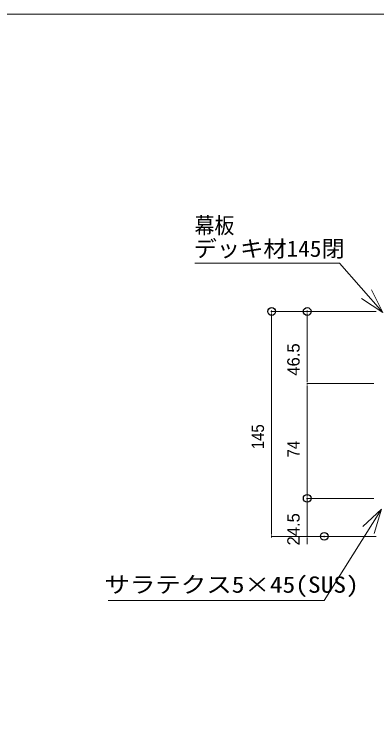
# Model space of a CAD drawing. Units: millimetres, scale not verified. Extents: x -450 to 450, y -136 to 136.
# Drawn here: x -255.1 to -208.3, y 45.5 to 136.5 of the extents above; entities that cross this region are included whole.
import ezdxf
from ezdxf.enums import TextEntityAlignment as Align

# ---------------------------------------------------------------- set-up
doc = ezdxf.new("R2010")
doc.units = ezdxf.units.MM
doc.header["$LTSCALE"] = 2
doc.header["$PDMODE"] = 32
doc.header["$PDSIZE"] = 1
for name, color, linetype, lineweight in [('0-0_一般', 4, 'Continuous', 9), ('0-4_文字', 4, 'Continuous', 9), ('0-9_寸法', 7, 'Continuous', 9), ('0-A_0', 2, 'Continuous', 9)]:
    doc.layers.add(name, color=color, linetype=linetype, lineweight=lineweight)
doc.layers.add('0-B_Defpoints', color=7, linetype='Continuous')
doc.styles.add('Osaka', font='')
doc.styles.add('ＭＳ ゴシック', font='')
doc.styles.get('Osaka').set_extended_font_data('Osaka')
doc.styles.get('ＭＳ ゴシック').set_extended_font_data('MS Gothic')

# ---------------------------------------------------------------- blocks, each defined once
blk = doc.blocks.new('_DOT')
at = {"layer": '0-A_0', "color": 7}
for p, q in [((-1, 0), (-2, 0)), ((-0.5, 0), (0.5, 0))]:
    blk.add_line(p, q, dxfattribs=at)

msp = doc.modelspace()

# ---------------------------------------------------------------- linework, layer by layer
at = {"layer": '0-0_一般', "color": 5}
msp.add_lwpolyline([(-450, 136.5), (-50, 136.5), (-50, -123.5), (-450, -123.5)], close=True, dxfattribs=at)
at = {"layer": '0-4_文字'}
for p, q in [((-213.136, 104.402), (-231.815, 104.402)), ((-213.136, 104.402), (-207.534, 98.002)), ((-215.105, 60.897), (-207.685, 72.653)), ((-215.105, 60.897), (-242.998, 60.897))]:
    msp.add_line(p, q, dxfattribs=at)
for points in [[(-208.975, 100.957), (-207.534, 98.002), (-210.259, 99.84)], [(-210.089, 70.411), (-207.685, 72.653), (-208.646, 69.509)]]:
    msp.add_lwpolyline(points, dxfattribs=at)
at = {"layer": '0-9_寸法'}
for p, q in [((-208.383, 98.153), (-221.885, 98.153)), ((-221.885, 69.654), (-221.885, 97.653)), ((-208.383, 98.153), (-217.285, 98.153)), ((-217.285, 89.346), (-217.285, 97.653)), ((-208.685, 88.846), (-217.285, 88.846)), ((-208.685, 88.846), (-217.285, 88.846)), ((-217.285, 88.345), (-217.285, 74.556)), ((-217.285, 74.556), (-217.285, 75.057)), ((-208.685, 74.055), (-217.285, 74.055)), ((-208.685, 74.055), (-217.285, 74.055)), ((-217.285, 69.154), (-217.285, 74.055)), ((-208.385, 69.154), (-221.885, 69.154)), ((-216.085, 69.154), (-217.285, 69.154)), ((-217.285, 68.653), (-217.285, 68.152))]:
    msp.add_line(p, q, dxfattribs=at)
at = {"layer": '0-B_Defpoints'}
for p in [(-221.885, 98.153), (-217.285, 98.153), (-217.285, 74.055), (-215.085, 69.154)]:
    msp.add_point(p, dxfattribs=at)

# ---------------------------------------------------------------- block references
at = {"layer": '0-9_寸法', "xscale": 0.2503723, "yscale": 0.2503723}
for p, rotation in [((-221.885, 98.153), 90), ((-217.285, 98.153), 90), ((-217.285, 88.846), 270), ((-217.285, 88.846), 90), ((-217.285, 74.055), 270), ((-217.285, 74.055), 270), ((-221.885, 69.154), 270), ((-217.285, 69.154), 90)]:
    msp.add_blockref('_DOT', p, dxfattribs=dict(at, rotation=rotation))

# ---------------------------------------------------------------- texts
at = {"layer": '0-4_文字', "style": 'ＭＳ ゴシック'}
for s, width, p in [('幕板', 0.9, (-231.838, 107.578)), ('デッキ材145閉', 1.05, (-231.959, 104.572)), ('サラテクス5×45(SUS)', 1.15, (-243.478, 61.254))]:
    msp.add_text(s, height=2.097, dxfattribs=dict(at, width=width)).set_placement(p, align=Align.BOTTOM_LEFT)
at = {"layer": '0-9_寸法', "style": 'Osaka'}
for s, p in [('46.5', (-217.785, 89.88)), ('24.5', (-217.785, 67.985))]:
    msp.add_text(s, height=1.598, rotation=90, dxfattribs=at).set_placement(p, align=Align.BOTTOM_LEFT)
at = {"layer": '0-9_寸法', "style": 'Osaka', "width": 0.9}
for s, p in [('145', (-222.385, 80.396)), ('74', (-217.785, 79.33))]:
    msp.add_text(s, height=1.598, rotation=90, dxfattribs=at).set_placement(p, align=Align.BOTTOM_LEFT)

doc.saveas('drawing.dxf')
